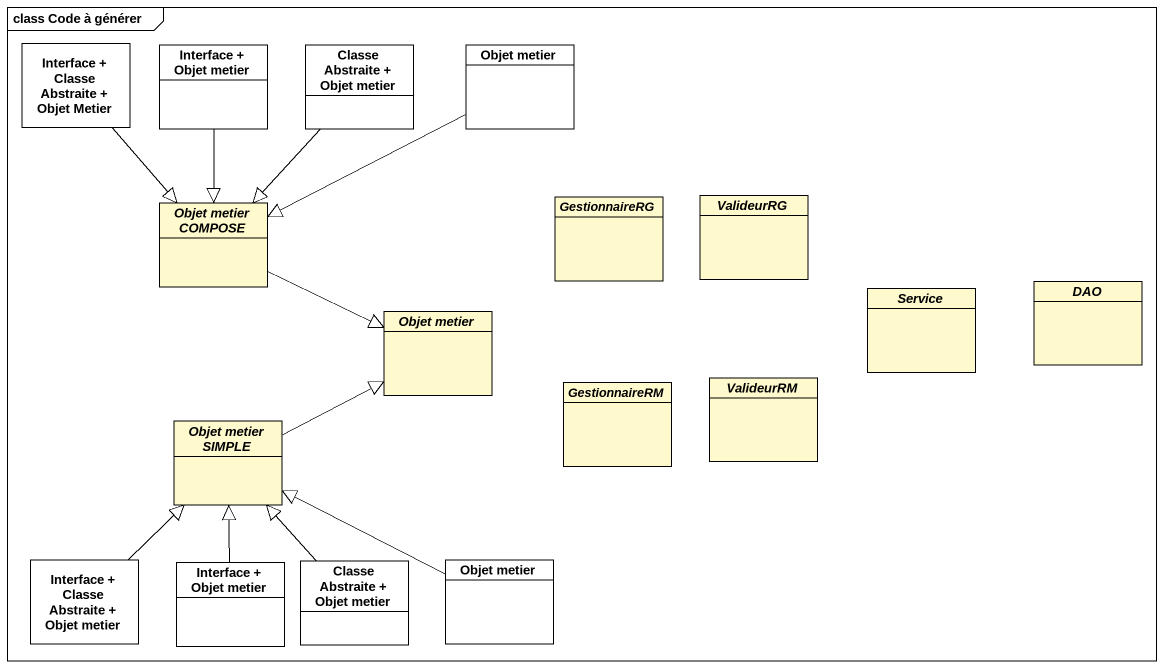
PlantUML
@startuml
mainframe class Code à générer
hide circle
hide empty members
class "Interface + Classe Abstraite + Objet Metier" as Interface_Classe_Abstraite
class "Interface + Objet metier" as Interface_Objet_metier
class "Classe Abstraite + Objet metier" as Classe_Abstraite_Objet
class "Objet metier" as Objet_metier
abstract class "Objet metier COMPOSE" as Objet_metier_COMPOSE #FFFACD
abstract class GestionnaireRG #FFFACD
abstract class ValideurRG #FFFACD
abstract class "Objet metier" as Objet_metier_2 #FFFACD
abstract class Service #FFFACD
abstract class DAO #FFFACD
abstract class "Objet metier SIMPLE" as Objet_metier_SIMPLE #FFFACD
abstract class GestionnaireRM #FFFACD
abstract class ValideurRM #FFFACD
class "Interface + Classe Abstraite + Objet metier" as Interface_Classe_Abstraite_2
class "Interface + Objet metier" as Interface_Objet_metier_2
class "Classe Abstraite + Objet metier" as Classe_Abstraite_Objet_2
class "Objet metier" as Objet_metier_3
Interface_Classe_Abstraite --|> Objet_metier_COMPOSE
Interface_Objet_metier --|> Objet_metier_COMPOSE
Classe_Abstraite_Objet --|> Objet_metier_COMPOSE
Objet_metier -left-|> Objet_metier_COMPOSE
Objet_metier_COMPOSE -right-|> Objet_metier_2
Objet_metier_SIMPLE -right-|> Objet_metier_2
Interface_Classe_Abstraite_2 -up-|> Objet_metier_SIMPLE
Interface_Objet_metier_2 -up-|> Objet_metier_SIMPLE
Classe_Abstraite_Objet_2 -up-|> Objet_metier_SIMPLE
Objet_metier_3 -left-|> Objet_metier_SIMPLE
@enduml
